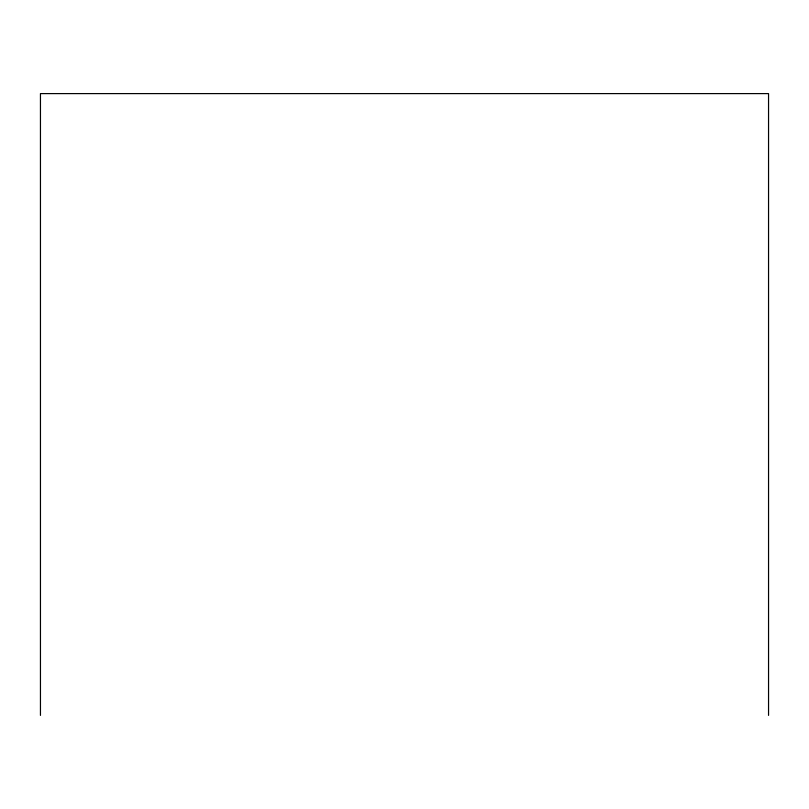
<?xml version="1.0" encoding="UTF-8"?>
<svg xmlns="http://www.w3.org/2000/svg" width="809" height="809" viewBox="0 0 809 809"><rect width="100%" height="100%" fill="white"/><g stroke="black" fill="none" stroke-linecap="round" stroke-linejoin="round"><path stroke-width="1.21" d="M768.55 715.399L768.55 93.601L40.45 93.601L40.45 715.399"/></g></svg>
